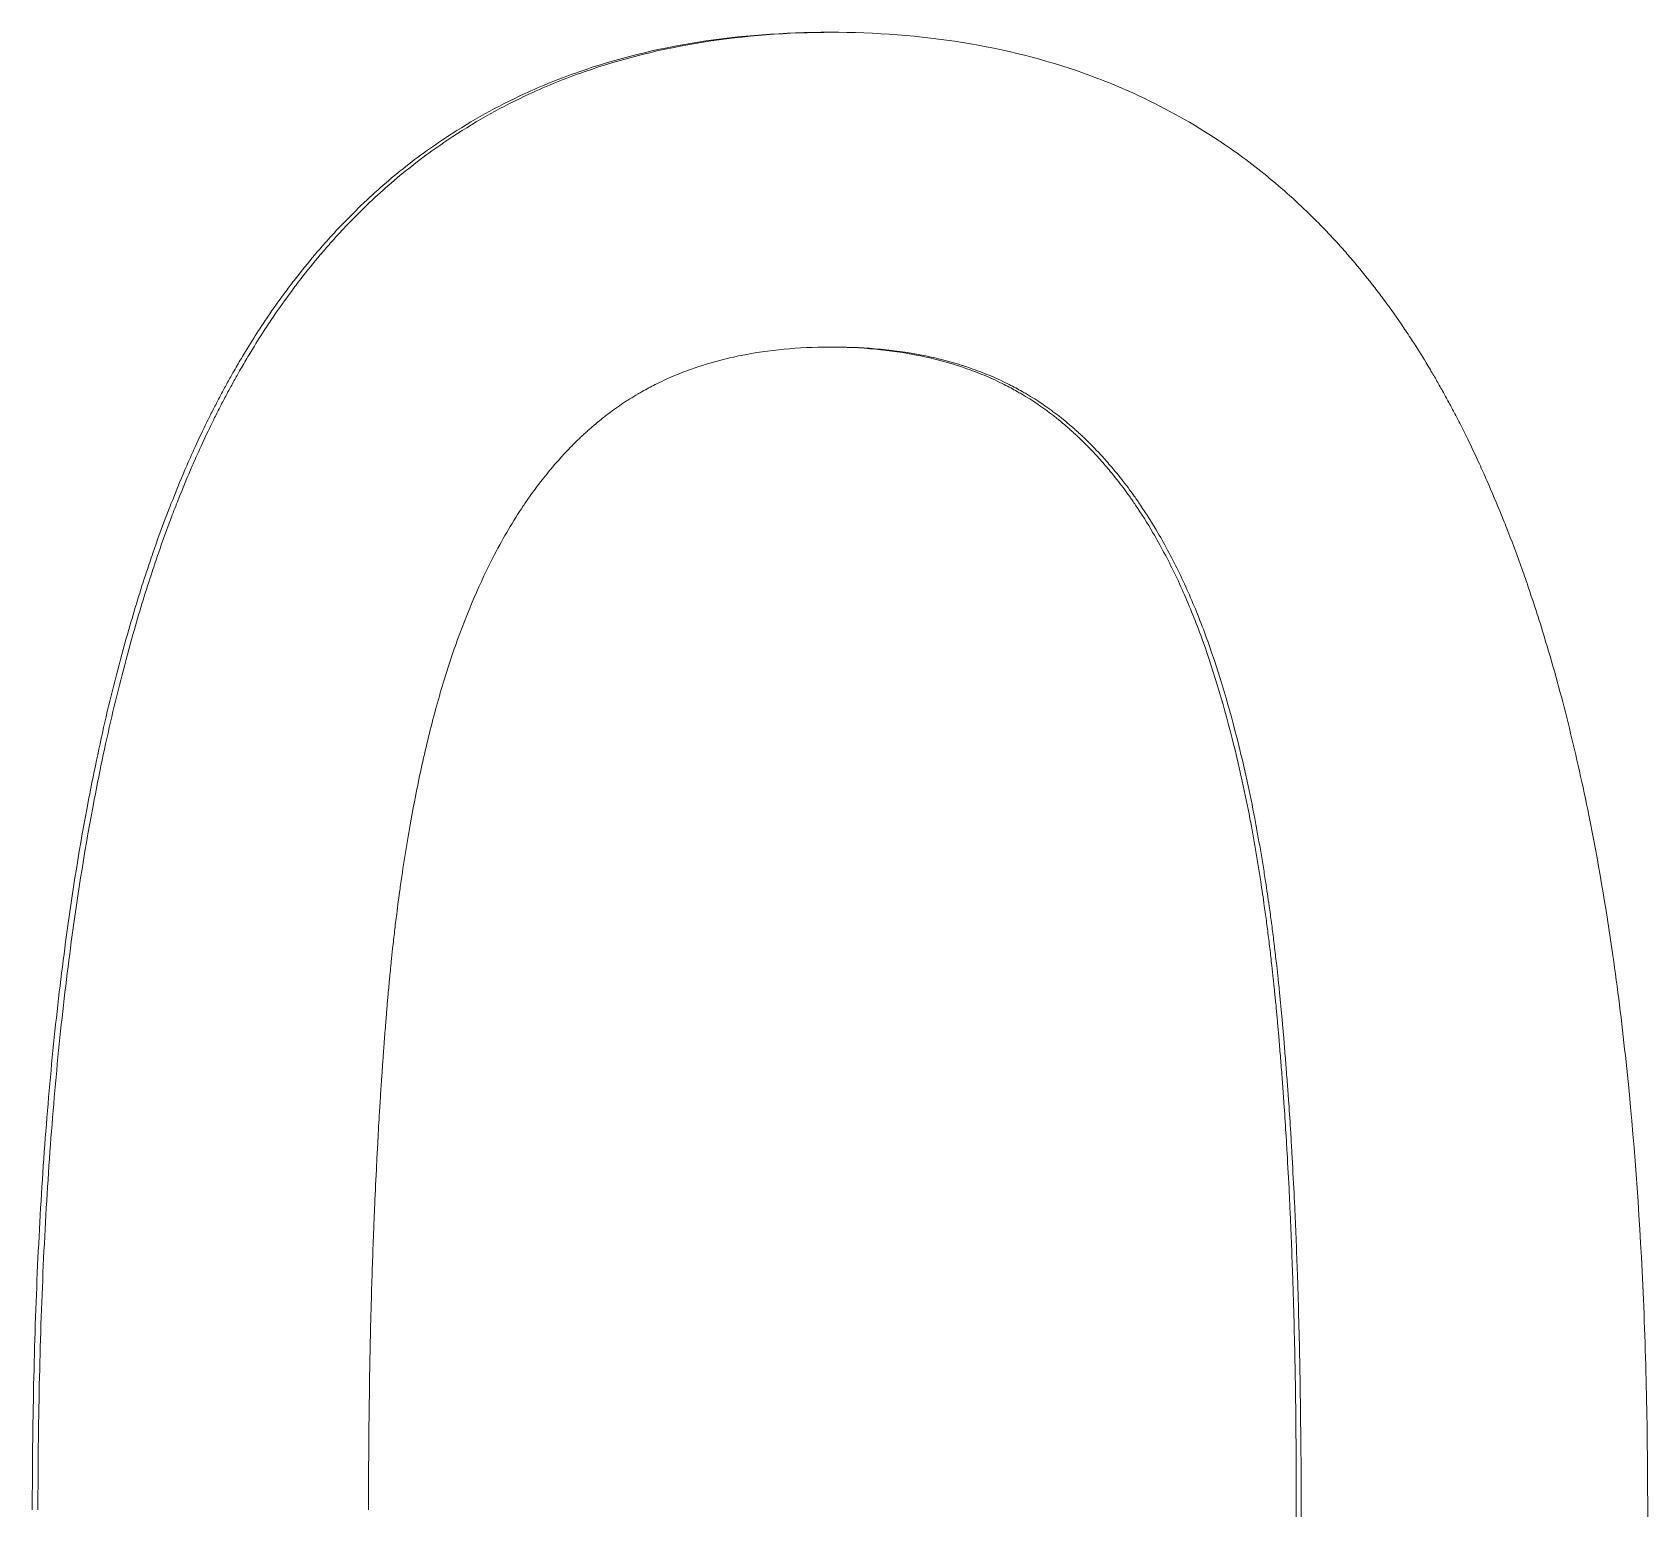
# Model space of a CAD drawing. Header units: millimetres. Extents: x 0 to 8410, y 0 to 5940.
# Drawn here: x 529.83 to 531.254, y 4860.449 to 4861.75 of the extents above; entities that cross this region are included whole.
import ezdxf

# ---------------------------------------------------------------- set-up
doc = ezdxf.new("R2010")
doc.units = ezdxf.units.MM
doc.header["$LTSCALE"] = 10
doc.layers.add('가시적인 것(ISO)', color=3, linetype='Continuous', lineweight=5, true_color=0x00ff00)

msp = doc.modelspace()

# ---------------------------------------------------------------- linework, layer by layer
at = {"layer": '가시적인 것(ISO)'}
msp.add_line((530.5375, 4861.4729), (530.533, 4861.4729), dxfattribs=at)
for points, knots in [([(529.8297, 4860.4478), (529.8297, 4860.523), (529.8313, 4860.5948), (529.8344, 4860.6633), (529.8375, 4860.7317), (529.8422, 4860.7968), (529.8485, 4860.8585), (529.8516, 4860.8894), (529.8552, 4860.9194), (529.8591, 4860.9486), (529.865, 4860.9923), (529.8717, 4861.0342), (529.8794, 4861.0742), (529.882, 4861.0875), (529.8846, 4861.1006), (529.8874, 4861.1135), (529.8928, 4861.1393), (529.8987, 4861.1643), (529.905, 4861.1884), (529.9082, 4861.2005), (529.9114, 4861.2123), (529.9148, 4861.2239), (529.9198, 4861.2414), (529.925, 4861.2584), (529.9305, 4861.2749), (529.9323, 4861.2804), (529.9341, 4861.2859), (529.936, 4861.2913), (529.9397, 4861.3021), (529.9436, 4861.3127), (529.9475, 4861.323), (529.9495, 4861.3282), (529.9515, 4861.3334), (529.9535, 4861.3384), (529.9575, 4861.3486), (529.9617, 4861.3586), (529.9659, 4861.3683), (529.968, 4861.3732), (529.9702, 4861.378), (529.9723, 4861.3828), (529.9756, 4861.3899), (529.9789, 4861.397), (529.9823, 4861.4039), (529.9834, 4861.4062), (529.9845, 4861.4085), (529.9856, 4861.4108), (529.9873, 4861.4142), (529.9891, 4861.4176), (529.9908, 4861.4209), (529.9925, 4861.4243), (529.9943, 4861.4276), (529.996, 4861.4309), (529.9978, 4861.4342), (529.9996, 4861.4375), (530.0013, 4861.4407), (530.0031, 4861.444), (530.0049, 4861.4472), (530.0067, 4861.4504), (530.0092, 4861.4546), (530.0116, 4861.4588), (530.0141, 4861.463), (530.0153, 4861.4651), (530.0166, 4861.4672), (530.0178, 4861.4692), (530.0216, 4861.4754), (530.0254, 4861.4815), (530.0293, 4861.4875), (530.0319, 4861.4914), (530.0345, 4861.4954), (530.0371, 4861.4993), (530.0424, 4861.5071), (530.0478, 4861.5147), (530.0533, 4861.5221), (530.0561, 4861.5258), (530.0588, 4861.5295), (530.0617, 4861.5331), (530.0673, 4861.5404), (530.073, 4861.5474), (530.0788, 4861.5543), (530.0817, 4861.5577), (530.0847, 4861.5611), (530.0877, 4861.5645), (530.0966, 4861.5745), (530.1058, 4861.5842), (530.1152, 4861.5934), (530.1214, 4861.5996), (530.1278, 4861.6056), (530.1343, 4861.6114), (530.1473, 4861.623), (530.1608, 4861.6338), (530.1747, 4861.644), (530.1816, 4861.649), (530.1887, 4861.6539), (530.1959, 4861.6586), (530.2174, 4861.6728), (530.2399, 4861.6853), (530.2634, 4861.6961), (530.2791, 4861.7034), (530.2953, 4861.7099), (530.3119, 4861.7157), (530.345, 4861.7273), (530.3801, 4861.736), (530.4169, 4861.7418), (530.4538, 4861.7476), (530.4924, 4861.7505), (530.533, 4861.7505)], [0, 0, 0, 0, 0.166667, 0.166667, 0.166667, 0.333333, 0.333333, 0.333333, 0.416667, 0.416667, 0.416667, 0.541667, 0.541667, 0.541667, 0.583333, 0.583333, 0.583333, 0.666667, 0.666667, 0.666667, 0.708333, 0.708333, 0.708333, 0.770833, 0.770833, 0.770833, 0.791667, 0.791667, 0.791667, 0.833333, 0.833333, 0.833333, 0.854167, 0.854167, 0.854167, 0.895833, 0.895833, 0.895833, 0.916667, 0.916667, 0.916667, 0.947917, 0.947917, 0.947917, 0.958333, 0.958333, 0.958333, 0.973958, 0.973958, 0.973958, 0.989583, 0.989583, 0.989583, 1.005208, 1.005208, 1.005208, 1.020833, 1.020833, 1.020833, 1.041667, 1.041667, 1.041667, 1.052083, 1.052083, 1.052083, 1.083333, 1.083333, 1.083333, 1.104167, 1.104167, 1.104167, 1.145833, 1.145833, 1.145833, 1.166667, 1.166667, 1.166667, 1.208333, 1.208333, 1.208333, 1.229167, 1.229167, 1.229167, 1.291667, 1.291667, 1.291667, 1.333333, 1.333333, 1.333333, 1.416667, 1.416667, 1.416667, 1.458333, 1.458333, 1.458333, 1.583333, 1.583333, 1.583333, 1.666667, 1.666667, 1.666667, 1.833333, 1.833333, 1.833333, 2, 2, 2, 2]), ([(529.8347, 4860.4478), (529.8347, 4860.523), (529.8363, 4860.5948), (529.8394, 4860.6633), (529.8425, 4860.7317), (529.8472, 4860.7968), (529.8535, 4860.8585), (529.8566, 4860.8894), (529.8602, 4860.9194), (529.8641, 4860.9486), (529.87, 4860.9923), (529.8767, 4861.0342), (529.8844, 4861.0742), (529.8869, 4861.0875), (529.8896, 4861.1006), (529.8923, 4861.1135), (529.8978, 4861.1393), (529.9037, 4861.1643), (529.91, 4861.1884), (529.9131, 4861.2005), (529.9164, 4861.2123), (529.9197, 4861.2239), (529.9247, 4861.2414), (529.93, 4861.2584), (529.9354, 4861.2749), (529.9372, 4861.2804), (529.9391, 4861.2859), (529.9409, 4861.2913), (529.9447, 4861.3021), (529.9485, 4861.3127), (529.9524, 4861.323), (529.9544, 4861.3282), (529.9564, 4861.3334), (529.9584, 4861.3384), (529.9625, 4861.3486), (529.9666, 4861.3586), (529.9708, 4861.3683), (529.9729, 4861.3732), (529.9751, 4861.378), (529.9773, 4861.3828), (529.9805, 4861.3899), (529.9838, 4861.397), (529.9872, 4861.4039), (529.9883, 4861.4062), (529.9894, 4861.4085), (529.9905, 4861.4108), (529.9922, 4861.4142), (529.994, 4861.4176), (529.9957, 4861.4209), (529.9974, 4861.4243), (529.9992, 4861.4276), (530.0009, 4861.4309), (530.0027, 4861.4342), (530.0044, 4861.4375), (530.0062, 4861.4407), (530.008, 4861.444), (530.0098, 4861.4472), (530.0116, 4861.4504), (530.0141, 4861.4546), (530.0165, 4861.4588), (530.019, 4861.463), (530.0202, 4861.4651), (530.0215, 4861.4672), (530.0227, 4861.4692), (530.0265, 4861.4754), (530.0303, 4861.4815), (530.0342, 4861.4875), (530.0367, 4861.4914), (530.0394, 4861.4954), (530.042, 4861.4993), (530.0473, 4861.5071), (530.0527, 4861.5147), (530.0582, 4861.5221), (530.0609, 4861.5258), (530.0637, 4861.5295), (530.0665, 4861.5331), (530.0721, 4861.5404), (530.0778, 4861.5474), (530.0837, 4861.5543), (530.0866, 4861.5577), (530.0895, 4861.5611), (530.0925, 4861.5645), (530.1014, 4861.5745), (530.1106, 4861.5842), (530.12, 4861.5934), (530.1263, 4861.5996), (530.1326, 4861.6056), (530.1391, 4861.6114), (530.1521, 4861.623), (530.1656, 4861.6338), (530.1794, 4861.644), (530.1864, 4861.649), (530.1934, 4861.6539), (530.2006, 4861.6586), (530.2221, 4861.6728), (530.2446, 4861.6853), (530.2681, 4861.6961), (530.2838, 4861.7034), (530.2999, 4861.7099), (530.3165, 4861.7157), (530.3497, 4861.7273), (530.3847, 4861.736), (530.4215, 4861.7418), (530.4576, 4861.7475), (530.4955, 4861.7504), (530.5352, 4861.7505)], [0, 0, 0, 0, 0.166667, 0.166667, 0.166667, 0.333333, 0.333333, 0.333333, 0.416667, 0.416667, 0.416667, 0.541667, 0.541667, 0.541667, 0.583333, 0.583333, 0.583333, 0.666667, 0.666667, 0.666667, 0.708333, 0.708333, 0.708333, 0.770833, 0.770833, 0.770833, 0.791667, 0.791667, 0.791667, 0.833333, 0.833333, 0.833333, 0.854167, 0.854167, 0.854167, 0.895833, 0.895833, 0.895833, 0.916667, 0.916667, 0.916667, 0.947917, 0.947917, 0.947917, 0.958333, 0.958333, 0.958333, 0.973958, 0.973958, 0.973958, 0.989583, 0.989583, 0.989583, 1.005208, 1.005208, 1.005208, 1.020833, 1.020833, 1.020833, 1.041667, 1.041667, 1.041667, 1.052083, 1.052083, 1.052083, 1.083333, 1.083333, 1.083333, 1.104167, 1.104167, 1.104167, 1.145833, 1.145833, 1.145833, 1.166667, 1.166667, 1.166667, 1.208333, 1.208333, 1.208333, 1.229167, 1.229167, 1.229167, 1.291667, 1.291667, 1.291667, 1.333333, 1.333333, 1.333333, 1.416667, 1.416667, 1.416667, 1.458333, 1.458333, 1.458333, 1.583333, 1.583333, 1.583333, 1.666667, 1.666667, 1.666667, 1.833333, 1.833333, 1.833333, 1.996878, 1.996878, 1.996878, 1.996878]), ([(530.533, 4861.7505), (530.5737, 4861.7505), (530.6128, 4861.7475), (530.6501, 4861.7415), (530.6874, 4861.7355), (530.723, 4861.7265), (530.7569, 4861.7145), (530.7738, 4861.7085), (530.7903, 4861.7017), (530.8063, 4861.6942), (530.8304, 4861.6829), (530.8535, 4861.67), (530.8756, 4861.6554), (530.8829, 4861.6505), (530.8902, 4861.6454), (530.8973, 4861.6402), (530.9116, 4861.6297), (530.9254, 4861.6184), (530.9388, 4861.6064), (530.9455, 4861.6004), (530.9521, 4861.5942), (530.9585, 4861.5878), (530.9682, 4861.5783), (530.9777, 4861.5683), (530.9869, 4861.5579), (530.99, 4861.5544), (530.993, 4861.5509), (530.996, 4861.5473), (531.002, 4861.5402), (531.0079, 4861.5329), (531.0137, 4861.5254), (531.0166, 4861.5216), (531.0195, 4861.5178), (531.0223, 4861.514), (531.028, 4861.5063), (531.0336, 4861.4984), (531.039, 4861.4903), (531.0418, 4861.4863), (531.0445, 4861.4822), (531.0471, 4861.4781), (531.0512, 4861.4719), (531.0551, 4861.4656), (531.059, 4861.4592), (531.0603, 4861.4571), (531.0616, 4861.4549), (531.0628, 4861.4528), (531.0648, 4861.4495), (531.0667, 4861.4463), (531.0685, 4861.443), (531.0704, 4861.4397), (531.0723, 4861.4364), (531.0742, 4861.433), (531.076, 4861.4297), (531.0778, 4861.4263), (531.0797, 4861.4229), (531.0815, 4861.4195), (531.0833, 4861.4161), (531.0851, 4861.4127), (531.0875, 4861.4081), (531.0899, 4861.4034), (531.0922, 4861.3987), (531.0934, 4861.3964), (531.0946, 4861.394), (531.0957, 4861.3917), (531.0992, 4861.3846), (531.1026, 4861.3773), (531.106, 4861.37), (531.1082, 4861.3651), (531.1104, 4861.3602), (531.1126, 4861.3552), (531.117, 4861.3453), (531.1213, 4861.3351), (531.1255, 4861.3248), (531.1276, 4861.3196), (531.1296, 4861.3144), (531.1317, 4861.3092), (531.1358, 4861.2986), (531.1397, 4861.2879), (531.1436, 4861.277), (531.1456, 4861.2716), (531.1475, 4861.2661), (531.1494, 4861.2605), (531.155, 4861.2439), (531.1605, 4861.2268), (531.1657, 4861.2093), (531.1692, 4861.1977), (531.1725, 4861.1858), (531.1758, 4861.1738), (531.1824, 4861.1497), (531.1885, 4861.1248), (531.1942, 4861.0992), (531.1971, 4861.0864), (531.1998, 4861.0734), (531.2025, 4861.0602), (531.2105, 4861.0207), (531.2175, 4860.9794), (531.2237, 4860.9365), (531.2278, 4860.9078), (531.2315, 4860.8784), (531.2347, 4860.8483), (531.2413, 4860.7879), (531.2462, 4860.7246), (531.2495, 4860.6582), (531.2528, 4860.5918), (531.2544, 4860.5223), (531.2544, 4860.4498)], [0, 0, 0, 0, 0.166667, 0.166667, 0.166667, 0.333333, 0.333333, 0.333333, 0.416667, 0.416667, 0.416667, 0.541667, 0.541667, 0.541667, 0.583333, 0.583333, 0.583333, 0.666667, 0.666667, 0.666667, 0.708333, 0.708333, 0.708333, 0.770833, 0.770833, 0.770833, 0.791667, 0.791667, 0.791667, 0.833333, 0.833333, 0.833333, 0.854167, 0.854167, 0.854167, 0.895833, 0.895833, 0.895833, 0.916667, 0.916667, 0.916667, 0.947917, 0.947917, 0.947917, 0.958333, 0.958333, 0.958333, 0.973958, 0.973958, 0.973958, 0.989583, 0.989583, 0.989583, 1.005208, 1.005208, 1.005208, 1.020833, 1.020833, 1.020833, 1.041667, 1.041667, 1.041667, 1.052083, 1.052083, 1.052083, 1.083333, 1.083333, 1.083333, 1.104167, 1.104167, 1.104167, 1.145833, 1.145833, 1.145833, 1.166667, 1.166667, 1.166667, 1.208333, 1.208333, 1.208333, 1.229167, 1.229167, 1.229167, 1.291667, 1.291667, 1.291667, 1.333333, 1.333333, 1.333333, 1.416667, 1.416667, 1.416667, 1.458333, 1.458333, 1.458333, 1.583333, 1.583333, 1.583333, 1.666667, 1.666667, 1.666667, 1.833333, 1.833333, 1.833333, 2, 2, 2, 2]), ([(530.533, 4861.4729), (530.5191, 4861.4729), (530.5057, 4861.4723), (530.4927, 4861.4711), (530.4797, 4861.4699), (530.4671, 4861.468), (530.4549, 4861.4656), (530.4488, 4861.4644), (530.4429, 4861.463), (530.437, 4861.4615), (530.4282, 4861.4592), (530.4196, 4861.4566), (530.4112, 4861.4536), (530.4084, 4861.4526), (530.4057, 4861.4516), (530.403, 4861.4505), (530.3975, 4861.4484), (530.3921, 4861.4461), (530.3869, 4861.4437), (530.3842, 4861.4424), (530.3816, 4861.4412), (530.3791, 4861.4399), (530.3752, 4861.4379), (530.3714, 4861.4359), (530.3677, 4861.4338), (530.3664, 4861.4331), (530.3652, 4861.4324), (530.3639, 4861.4317), (530.3615, 4861.4302), (530.359, 4861.4287), (530.3566, 4861.4272), (530.3554, 4861.4264), (530.3542, 4861.4257), (530.353, 4861.4249), (530.3506, 4861.4233), (530.3482, 4861.4217), (530.3459, 4861.4201), (530.3447, 4861.4193), (530.3435, 4861.4184), (530.3424, 4861.4176), (530.3406, 4861.4163), (530.3389, 4861.4151), (530.3372, 4861.4138), (530.3366, 4861.4133), (530.3361, 4861.4129), (530.3355, 4861.4125), (530.3346, 4861.4118), (530.3338, 4861.4111), (530.333, 4861.4105), (530.3321, 4861.4098), (530.3313, 4861.4091), (530.3304, 4861.4084), (530.3296, 4861.4078), (530.3288, 4861.4071), (530.3279, 4861.4064), (530.3271, 4861.4057), (530.3263, 4861.405), (530.3255, 4861.4043), (530.3244, 4861.4034), (530.3233, 4861.4024), (530.3222, 4861.4015), (530.3216, 4861.401), (530.3211, 4861.4005), (530.3206, 4861.4), (530.3195, 4861.3991), (530.3184, 4861.3981), (530.3173, 4861.3971), (530.3168, 4861.3966), (530.3162, 4861.3961), (530.3157, 4861.3956), (530.3146, 4861.3947), (530.3136, 4861.3937), (530.3125, 4861.3926), (530.312, 4861.3921), (530.3115, 4861.3916), (530.3109, 4861.3911), (530.3094, 4861.3896), (530.3078, 4861.388), (530.3062, 4861.3865), (530.3052, 4861.3854), (530.3042, 4861.3844), (530.3031, 4861.3833), (530.3011, 4861.3812), (530.299, 4861.379), (530.297, 4861.3768), (530.296, 4861.3757), (530.295, 4861.3746), (530.294, 4861.3734), (530.291, 4861.3701), (530.288, 4861.3666), (530.2851, 4861.3631), (530.2832, 4861.3607), (530.2812, 4861.3583), (530.2793, 4861.3559), (530.2755, 4861.351), (530.2718, 4861.346), (530.2681, 4861.3408), (530.2663, 4861.3382), (530.2645, 4861.3356), (530.2627, 4861.3329), (530.2538, 4861.3196), (530.2453, 4861.3053), (530.2374, 4861.29), (530.2246, 4861.2656), (530.2131, 4861.2388), (530.2028, 4861.2096)], [0, 0, 0, 0, 0.166667, 0.166667, 0.166667, 0.333333, 0.333333, 0.333333, 0.416667, 0.416667, 0.416667, 0.541667, 0.541667, 0.541667, 0.583333, 0.583333, 0.583333, 0.666667, 0.666667, 0.666667, 0.708333, 0.708333, 0.708333, 0.770833, 0.770833, 0.770833, 0.791667, 0.791667, 0.791667, 0.833333, 0.833333, 0.833333, 0.854167, 0.854167, 0.854167, 0.895833, 0.895833, 0.895833, 0.916667, 0.916667, 0.916667, 0.947917, 0.947917, 0.947917, 0.958333, 0.958333, 0.958333, 0.973958, 0.973958, 0.973958, 0.989583, 0.989583, 0.989583, 1.005208, 1.005208, 1.005208, 1.020833, 1.020833, 1.020833, 1.041667, 1.041667, 1.041667, 1.052083, 1.052083, 1.052083, 1.072917, 1.072917, 1.072917, 1.083333, 1.083333, 1.083333, 1.104167, 1.104167, 1.104167, 1.114583, 1.114583, 1.114583, 1.145833, 1.145833, 1.145833, 1.166667, 1.166667, 1.166667, 1.208333, 1.208333, 1.208333, 1.229167, 1.229167, 1.229167, 1.291667, 1.291667, 1.291667, 1.333333, 1.333333, 1.333333, 1.416667, 1.416667, 1.416667, 1.458333, 1.458333, 1.458333, 1.666667, 1.666667, 1.666667, 2, 2, 2, 2]), ([(530.8621, 4861.2136), (530.857, 4861.2278), (530.8516, 4861.2414), (530.8459, 4861.2544), (530.8402, 4861.2675), (530.8342, 4861.2799), (530.8278, 4861.2918), (530.8247, 4861.2978), (530.8214, 4861.3036), (530.8181, 4861.3092), (530.8131, 4861.3177), (530.808, 4861.3259), (530.8027, 4861.3337), (530.8009, 4861.3364), (530.7991, 4861.3389), (530.7973, 4861.3415), (530.7936, 4861.3466), (530.7899, 4861.3515), (530.7862, 4861.3563), (530.7843, 4861.3587), (530.7824, 4861.3611), (530.7804, 4861.3634), (530.7775, 4861.3669), (530.7746, 4861.3703), (530.7716, 4861.3737), (530.7706, 4861.3748), (530.7696, 4861.3759), (530.7686, 4861.377), (530.7666, 4861.3792), (530.7646, 4861.3813), (530.7625, 4861.3834), (530.7615, 4861.3845), (530.7605, 4861.3855), (530.7594, 4861.3866), (530.7579, 4861.3881), (530.7563, 4861.3897), (530.7548, 4861.3912), (530.7542, 4861.3917), (530.7537, 4861.3922), (530.7532, 4861.3927), (530.7521, 4861.3937), (530.7511, 4861.3947), (530.75, 4861.3957), (530.7495, 4861.3962), (530.749, 4861.3967), (530.7484, 4861.3972), (530.7474, 4861.3981), (530.7463, 4861.3991), (530.7452, 4861.4001), (530.7447, 4861.4005), (530.7441, 4861.401), (530.7436, 4861.4015), (530.7428, 4861.4022), (530.742, 4861.4029), (530.7412, 4861.4036), (530.7403, 4861.4043), (530.7395, 4861.405), (530.7387, 4861.4057), (530.7379, 4861.4064), (530.7371, 4861.4071), (530.7362, 4861.4078), (530.7354, 4861.4084), (530.7346, 4861.4091), (530.7337, 4861.4098), (530.7326, 4861.4107), (530.7315, 4861.4116), (530.7304, 4861.4125), (530.7298, 4861.4129), (530.7292, 4861.4133), (530.7287, 4861.4138), (530.7275, 4861.4146), (530.7264, 4861.4155), (530.7253, 4861.4163), (530.7247, 4861.4168), (530.7241, 4861.4172), (530.7235, 4861.4176), (530.7224, 4861.4184), (530.7212, 4861.4193), (530.7201, 4861.4201), (530.7195, 4861.4205), (530.7189, 4861.4209), (530.7183, 4861.4213), (530.7165, 4861.4225), (530.7148, 4861.4237), (530.713, 4861.4249), (530.7118, 4861.4257), (530.7106, 4861.4264), (530.7094, 4861.4272), (530.707, 4861.4287), (530.7045, 4861.4302), (530.7021, 4861.4317), (530.7008, 4861.4324), (530.6996, 4861.4331), (530.6983, 4861.4338), (530.6946, 4861.4359), (530.6908, 4861.4379), (530.6869, 4861.4399), (530.6844, 4861.4412), (530.6818, 4861.4424), (530.6792, 4861.4437), (530.6739, 4861.4461), (530.6685, 4861.4484), (530.6631, 4861.4505), (530.6604, 4861.4516), (530.6576, 4861.4526), (530.6548, 4861.4536), (530.6465, 4861.4566), (530.6379, 4861.4592), (530.6291, 4861.4615), (530.6232, 4861.463), (530.6172, 4861.4644), (530.6111, 4861.4656), (530.5989, 4861.468), (530.5863, 4861.4699), (530.5733, 4861.4711), (530.5603, 4861.4723), (530.5468, 4861.4729), (530.533, 4861.4729)], [0, 0, 0, 0, 0.166667, 0.166667, 0.166667, 0.333333, 0.333333, 0.333333, 0.416667, 0.416667, 0.416667, 0.541667, 0.541667, 0.541667, 0.583333, 0.583333, 0.583333, 0.666667, 0.666667, 0.666667, 0.708333, 0.708333, 0.708333, 0.770833, 0.770833, 0.770833, 0.791667, 0.791667, 0.791667, 0.833333, 0.833333, 0.833333, 0.854167, 0.854167, 0.854167, 0.885417, 0.885417, 0.885417, 0.895833, 0.895833, 0.895833, 0.916667, 0.916667, 0.916667, 0.927083, 0.927083, 0.927083, 0.947917, 0.947917, 0.947917, 0.958333, 0.958333, 0.958333, 0.973958, 0.973958, 0.973958, 0.989583, 0.989583, 0.989583, 1.005208, 1.005208, 1.005208, 1.020833, 1.020833, 1.020833, 1.041667, 1.041667, 1.041667, 1.052083, 1.052083, 1.052083, 1.072917, 1.072917, 1.072917, 1.083333, 1.083333, 1.083333, 1.104167, 1.104167, 1.104167, 1.114583, 1.114583, 1.114583, 1.145833, 1.145833, 1.145833, 1.166667, 1.166667, 1.166667, 1.208333, 1.208333, 1.208333, 1.229167, 1.229167, 1.229167, 1.291667, 1.291667, 1.291667, 1.333333, 1.333333, 1.333333, 1.416667, 1.416667, 1.416667, 1.458333, 1.458333, 1.458333, 1.583333, 1.583333, 1.583333, 1.666667, 1.666667, 1.666667, 1.833333, 1.833333, 1.833333, 2, 2, 2, 2]), ([(530.8664, 4861.2136), (530.8613, 4861.2278), (530.8559, 4861.2414), (530.8502, 4861.2544), (530.8445, 4861.2675), (530.8385, 4861.2799), (530.8322, 4861.2918), (530.829, 4861.2978), (530.8258, 4861.3036), (530.8224, 4861.3092), (530.8175, 4861.3177), (530.8123, 4861.3259), (530.807, 4861.3337), (530.8052, 4861.3364), (530.8034, 4861.3389), (530.8016, 4861.3415), (530.798, 4861.3466), (530.7943, 4861.3515), (530.7905, 4861.3563), (530.7886, 4861.3587), (530.7867, 4861.3611), (530.7848, 4861.3634), (530.7819, 4861.3669), (530.7789, 4861.3703), (530.776, 4861.3737), (530.775, 4861.3748), (530.774, 4861.3759), (530.773, 4861.377), (530.771, 4861.3792), (530.7689, 4861.3813), (530.7669, 4861.3834), (530.7659, 4861.3845), (530.7648, 4861.3855), (530.7638, 4861.3866), (530.7623, 4861.3881), (530.7607, 4861.3897), (530.7591, 4861.3912), (530.7586, 4861.3917), (530.7581, 4861.3922), (530.7576, 4861.3927), (530.7565, 4861.3937), (530.7555, 4861.3947), (530.7544, 4861.3957), (530.7539, 4861.3962), (530.7533, 4861.3967), (530.7528, 4861.3972), (530.7517, 4861.3981), (530.7507, 4861.3991), (530.7496, 4861.4001), (530.7491, 4861.4005), (530.7485, 4861.401), (530.748, 4861.4015), (530.7472, 4861.4022), (530.7464, 4861.4029), (530.7455, 4861.4036), (530.7447, 4861.4043), (530.7439, 4861.405), (530.7431, 4861.4057), (530.7423, 4861.4064), (530.7414, 4861.4071), (530.7406, 4861.4078), (530.7398, 4861.4084), (530.739, 4861.4091), (530.7381, 4861.4098), (530.737, 4861.4107), (530.7359, 4861.4116), (530.7348, 4861.4125), (530.7342, 4861.4129), (530.7336, 4861.4133), (530.7331, 4861.4138), (530.7319, 4861.4146), (530.7308, 4861.4155), (530.7296, 4861.4163), (530.7291, 4861.4168), (530.7285, 4861.4172), (530.7279, 4861.4176), (530.7268, 4861.4184), (530.7256, 4861.4193), (530.7244, 4861.4201), (530.7239, 4861.4205), (530.7233, 4861.4209), (530.7227, 4861.4213), (530.7209, 4861.4225), (530.7192, 4861.4237), (530.7174, 4861.4249), (530.7162, 4861.4257), (530.715, 4861.4264), (530.7138, 4861.4272), (530.7114, 4861.4287), (530.7089, 4861.4302), (530.7065, 4861.4317), (530.7052, 4861.4324), (530.704, 4861.4331), (530.7027, 4861.4338), (530.699, 4861.4359), (530.6952, 4861.4379), (530.6914, 4861.4399), (530.6888, 4861.4412), (530.6862, 4861.4424), (530.6836, 4861.4437), (530.6783, 4861.4461), (530.673, 4861.4484), (530.6675, 4861.4505), (530.6648, 4861.4516), (530.662, 4861.4526), (530.6593, 4861.4536), (530.6509, 4861.4566), (530.6423, 4861.4592), (530.6335, 4861.4615), (530.6276, 4861.463), (530.6217, 4861.4644), (530.6156, 4861.4656), (530.6034, 4861.468), (530.5908, 4861.4699), (530.5778, 4861.4711), (530.5648, 4861.4723), (530.5514, 4861.4729), (530.5375, 4861.4729)], [0, 0, 0, 0, 0.166667, 0.166667, 0.166667, 0.333333, 0.333333, 0.333333, 0.416667, 0.416667, 0.416667, 0.541667, 0.541667, 0.541667, 0.583333, 0.583333, 0.583333, 0.666667, 0.666667, 0.666667, 0.708333, 0.708333, 0.708333, 0.770833, 0.770833, 0.770833, 0.791667, 0.791667, 0.791667, 0.833333, 0.833333, 0.833333, 0.854167, 0.854167, 0.854167, 0.885417, 0.885417, 0.885417, 0.895833, 0.895833, 0.895833, 0.916667, 0.916667, 0.916667, 0.927083, 0.927083, 0.927083, 0.947917, 0.947917, 0.947917, 0.958333, 0.958333, 0.958333, 0.973958, 0.973958, 0.973958, 0.989583, 0.989583, 0.989583, 1.005208, 1.005208, 1.005208, 1.020833, 1.020833, 1.020833, 1.041667, 1.041667, 1.041667, 1.052083, 1.052083, 1.052083, 1.072917, 1.072917, 1.072917, 1.083333, 1.083333, 1.083333, 1.104167, 1.104167, 1.104167, 1.114583, 1.114583, 1.114583, 1.145833, 1.145833, 1.145833, 1.166667, 1.166667, 1.166667, 1.208333, 1.208333, 1.208333, 1.229167, 1.229167, 1.229167, 1.291667, 1.291667, 1.291667, 1.333333, 1.333333, 1.333333, 1.416667, 1.416667, 1.416667, 1.458333, 1.458333, 1.458333, 1.583333, 1.583333, 1.583333, 1.666667, 1.666667, 1.666667, 1.833333, 1.833333, 1.833333, 2, 2, 2, 2]), ([(530.2028, 4861.2096), (530.1978, 4861.1954), (530.1931, 4861.1806), (530.1887, 4861.1652), (530.1843, 4861.1497), (530.1801, 4861.1337), (530.1762, 4861.117), (530.1743, 4861.1087), (530.1724, 4861.1002), (530.1706, 4861.0916), (530.1679, 4861.0786), (530.1653, 4861.0653), (530.1629, 4861.0517), (530.1621, 4861.0471), (530.1613, 4861.0425), (530.1605, 4861.0379), (530.159, 4861.0286), (530.1575, 4861.0192), (530.1561, 4861.0097), (530.1554, 4861.0049), (530.1547, 4861.0001), (530.154, 4860.9952), (530.153, 4860.9879), (530.152, 4860.9805), (530.1511, 4860.9731), (530.1508, 4860.9706), (530.1504, 4860.9681), (530.1501, 4860.9656), (530.1495, 4860.9605), (530.1489, 4860.9555), (530.1484, 4860.9504), (530.1481, 4860.9479), (530.1478, 4860.9453), (530.1475, 4860.9427), (530.1471, 4860.9389), (530.1467, 4860.935), (530.1463, 4860.9311), (530.1461, 4860.9298), (530.146, 4860.9285), (530.1459, 4860.9272), (530.1456, 4860.9246), (530.1454, 4860.922), (530.1451, 4860.9194), (530.145, 4860.9181), (530.1448, 4860.9168), (530.1447, 4860.9154), (530.1445, 4860.9128), (530.1442, 4860.9102), (530.144, 4860.9075), (530.1439, 4860.9062), (530.1437, 4860.9049), (530.1436, 4860.9035), (530.1434, 4860.9015), (530.1433, 4860.8995), (530.1431, 4860.8975), (530.1429, 4860.8955), (530.1427, 4860.8935), (530.1426, 4860.8915), (530.1424, 4860.8895), (530.1422, 4860.8874), (530.1421, 4860.8854), (530.1419, 4860.8834), (530.1417, 4860.8813), (530.1416, 4860.8793), (530.1414, 4860.8766), (530.1411, 4860.8739), (530.1409, 4860.8711), (530.1408, 4860.8698), (530.1407, 4860.8684), (530.1406, 4860.867), (530.1404, 4860.8643), (530.1402, 4860.8615), (530.14, 4860.8588), (530.1399, 4860.8574), (530.1398, 4860.856), (530.1397, 4860.8547), (530.1395, 4860.8519), (530.1393, 4860.8491), (530.1391, 4860.8464), (530.139, 4860.845), (530.1389, 4860.8436), (530.1388, 4860.8422), (530.1385, 4860.838), (530.1382, 4860.8338), (530.1379, 4860.8296), (530.1377, 4860.8268), (530.1375, 4860.824), (530.1373, 4860.8212), (530.137, 4860.8156), (530.1366, 4860.8099), (530.1363, 4860.8042), (530.1361, 4860.8013), (530.1359, 4860.7985), (530.1357, 4860.7956), (530.1352, 4860.787), (530.1347, 4860.7784), (530.1343, 4860.7697), (530.134, 4860.7639), (530.1336, 4860.758), (530.1334, 4860.7521), (530.1328, 4860.7404), (530.1322, 4860.7285), (530.1317, 4860.7166), (530.1314, 4860.7106), (530.1312, 4860.7046), (530.1309, 4860.6985), (530.1302, 4860.6804), (530.1296, 4860.662), (530.129, 4860.6433), (530.1286, 4860.6308), (530.1283, 4860.6183), (530.128, 4860.6056), (530.1274, 4860.5802), (530.127, 4860.5544), (530.1267, 4860.5281), (530.1264, 4860.5018), (530.1262, 4860.475), (530.1262, 4860.4478)], [0, 0, 0, 0, 0.166667, 0.166667, 0.166667, 0.333333, 0.333333, 0.333333, 0.416667, 0.416667, 0.416667, 0.541667, 0.541667, 0.541667, 0.583333, 0.583333, 0.583333, 0.666667, 0.666667, 0.666667, 0.708333, 0.708333, 0.708333, 0.770833, 0.770833, 0.770833, 0.791667, 0.791667, 0.791667, 0.833333, 0.833333, 0.833333, 0.854167, 0.854167, 0.854167, 0.885417, 0.885417, 0.885417, 0.895833, 0.895833, 0.895833, 0.916667, 0.916667, 0.916667, 0.927083, 0.927083, 0.927083, 0.947917, 0.947917, 0.947917, 0.958333, 0.958333, 0.958333, 0.973958, 0.973958, 0.973958, 0.989583, 0.989583, 0.989583, 1.005208, 1.005208, 1.005208, 1.020833, 1.020833, 1.020833, 1.041667, 1.041667, 1.041667, 1.052083, 1.052083, 1.052083, 1.072917, 1.072917, 1.072917, 1.083333, 1.083333, 1.083333, 1.104167, 1.104167, 1.104167, 1.114583, 1.114583, 1.114583, 1.145833, 1.145833, 1.145833, 1.166667, 1.166667, 1.166667, 1.208333, 1.208333, 1.208333, 1.229167, 1.229167, 1.229167, 1.291667, 1.291667, 1.291667, 1.333333, 1.333333, 1.333333, 1.416667, 1.416667, 1.416667, 1.458333, 1.458333, 1.458333, 1.583333, 1.583333, 1.583333, 1.666667, 1.666667, 1.666667, 1.833333, 1.833333, 1.833333, 2, 2, 2, 2]), ([(530.9445, 4860.4498), (530.9445, 4860.4784), (530.9443, 4860.5064), (530.944, 4860.5337), (530.9437, 4860.561), (530.9432, 4860.5877), (530.9425, 4860.6138), (530.9421, 4860.6269), (530.9418, 4860.6397), (530.9413, 4860.6525), (530.9407, 4860.6715), (530.94, 4860.6903), (530.9391, 4860.7086), (530.9389, 4860.7148), (530.9386, 4860.7209), (530.9383, 4860.7269), (530.9377, 4860.739), (530.937, 4860.7509), (530.9364, 4860.7627), (530.936, 4860.7686), (530.9357, 4860.7745), (530.9353, 4860.7803), (530.9348, 4860.789), (530.9342, 4860.7976), (530.9336, 4860.8062), (530.9334, 4860.809), (530.9332, 4860.8118), (530.933, 4860.8147), (530.9326, 4860.8203), (530.9322, 4860.8259), (530.9318, 4860.8315), (530.9316, 4860.8343), (530.9313, 4860.8371), (530.9311, 4860.8399), (530.9307, 4860.8454), (530.9302, 4860.8509), (530.9298, 4860.8563), (530.9296, 4860.8591), (530.9293, 4860.8618), (530.9291, 4860.8645), (530.9288, 4860.8686), (530.9284, 4860.8726), (530.928, 4860.8766), (530.9279, 4860.878), (530.9278, 4860.8793), (530.9277, 4860.8806), (530.9275, 4860.8826), (530.9273, 4860.8846), (530.9271, 4860.8866), (530.9269, 4860.8886), (530.9267, 4860.8906), (530.9266, 4860.8926), (530.9264, 4860.8946), (530.9262, 4860.8965), (530.926, 4860.8985), (530.9258, 4860.9005), (530.9256, 4860.9025), (530.9254, 4860.9044), (530.9251, 4860.907), (530.9249, 4860.9096), (530.9246, 4860.9122), (530.9245, 4860.9135), (530.9243, 4860.9148), (530.9242, 4860.9161), (530.9238, 4860.92), (530.9234, 4860.9238), (530.9229, 4860.9277), (530.9226, 4860.9302), (530.9223, 4860.9328), (530.9221, 4860.9353), (530.9215, 4860.9404), (530.9209, 4860.9455), (530.9202, 4860.9505), (530.9199, 4860.953), (530.9196, 4860.9555), (530.9193, 4860.958), (530.9187, 4860.9629), (530.918, 4860.9679), (530.9173, 4860.9728), (530.917, 4860.9752), (530.9167, 4860.9777), (530.9163, 4860.9801), (530.9153, 4860.9874), (530.9142, 4860.9946), (530.9131, 4861.0018), (530.9124, 4861.0065), (530.9117, 4861.0113), (530.9109, 4861.016), (530.9094, 4861.0253), (530.9078, 4861.0346), (530.9061, 4861.0437), (530.9053, 4861.0482), (530.9045, 4861.0527), (530.9036, 4861.0572), (530.8993, 4861.0796), (530.8946, 4861.1011), (530.8895, 4861.1216), (530.8814, 4861.1546), (530.8722, 4861.1852), (530.8621, 4861.2136)], [0, 0, 0, 0, 0.166667, 0.166667, 0.166667, 0.333333, 0.333333, 0.333333, 0.416667, 0.416667, 0.416667, 0.541667, 0.541667, 0.541667, 0.583333, 0.583333, 0.583333, 0.666667, 0.666667, 0.666667, 0.708333, 0.708333, 0.708333, 0.770833, 0.770833, 0.770833, 0.791667, 0.791667, 0.791667, 0.833333, 0.833333, 0.833333, 0.854167, 0.854167, 0.854167, 0.895833, 0.895833, 0.895833, 0.916667, 0.916667, 0.916667, 0.947917, 0.947917, 0.947917, 0.958333, 0.958333, 0.958333, 0.973958, 0.973958, 0.973958, 0.989583, 0.989583, 0.989583, 1.005208, 1.005208, 1.005208, 1.020833, 1.020833, 1.020833, 1.041667, 1.041667, 1.041667, 1.052083, 1.052083, 1.052083, 1.083333, 1.083333, 1.083333, 1.104167, 1.104167, 1.104167, 1.145833, 1.145833, 1.145833, 1.166667, 1.166667, 1.166667, 1.208333, 1.208333, 1.208333, 1.229167, 1.229167, 1.229167, 1.291667, 1.291667, 1.291667, 1.333333, 1.333333, 1.333333, 1.416667, 1.416667, 1.416667, 1.458333, 1.458333, 1.458333, 1.666667, 1.666667, 1.666667, 2, 2, 2, 2]), ([(530.9488, 4860.4498), (530.9488, 4860.4784), (530.9486, 4860.5064), (530.9482, 4860.5337), (530.9479, 4860.561), (530.9474, 4860.5877), (530.9467, 4860.6138), (530.9464, 4860.6269), (530.946, 4860.6397), (530.9456, 4860.6525), (530.9449, 4860.6715), (530.9442, 4860.6903), (530.9434, 4860.7086), (530.9431, 4860.7148), (530.9428, 4860.7209), (530.9425, 4860.7269), (530.9419, 4860.739), (530.9413, 4860.7509), (530.9406, 4860.7627), (530.9403, 4860.7686), (530.9399, 4860.7745), (530.9396, 4860.7803), (530.939, 4860.789), (530.9385, 4860.7976), (530.9379, 4860.8062), (530.9377, 4860.809), (530.9375, 4860.8118), (530.9373, 4860.8147), (530.9369, 4860.8203), (530.9364, 4860.8259), (530.936, 4860.8315), (530.9358, 4860.8343), (530.9356, 4860.8371), (530.9354, 4860.8399), (530.9349, 4860.8454), (530.9345, 4860.8509), (530.934, 4860.8563), (530.9338, 4860.8591), (530.9336, 4860.8618), (530.9334, 4860.8645), (530.933, 4860.8686), (530.9326, 4860.8726), (530.9323, 4860.8766), (530.9322, 4860.878), (530.932, 4860.8793), (530.9319, 4860.8806), (530.9317, 4860.8826), (530.9316, 4860.8846), (530.9314, 4860.8866), (530.9312, 4860.8886), (530.931, 4860.8906), (530.9308, 4860.8926), (530.9306, 4860.8946), (530.9304, 4860.8965), (530.9302, 4860.8985), (530.93, 4860.9005), (530.9298, 4860.9025), (530.9296, 4860.9044), (530.9294, 4860.907), (530.9291, 4860.9096), (530.9289, 4860.9122), (530.9287, 4860.9135), (530.9286, 4860.9148), (530.9284, 4860.9161), (530.928, 4860.92), (530.9276, 4860.9238), (530.9272, 4860.9277), (530.9269, 4860.9302), (530.9266, 4860.9328), (530.9263, 4860.9353), (530.9257, 4860.9404), (530.9251, 4860.9455), (530.9245, 4860.9505), (530.9242, 4860.953), (530.9239, 4860.9555), (530.9236, 4860.958), (530.9229, 4860.9629), (530.9223, 4860.9679), (530.9216, 4860.9728), (530.9213, 4860.9752), (530.9209, 4860.9777), (530.9206, 4860.9801), (530.9196, 4860.9874), (530.9185, 4860.9946), (530.9174, 4861.0018), (530.9167, 4861.0065), (530.9159, 4861.0113), (530.9152, 4861.016), (530.9136, 4861.0253), (530.912, 4861.0346), (530.9104, 4861.0437), (530.9096, 4861.0482), (530.9087, 4861.0527), (530.9079, 4861.0572), (530.9036, 4861.0796), (530.8989, 4861.1011), (530.8938, 4861.1216), (530.8857, 4861.1546), (530.8765, 4861.1852), (530.8664, 4861.2136)], [0, 0, 0, 0, 0.166667, 0.166667, 0.166667, 0.333333, 0.333333, 0.333333, 0.416667, 0.416667, 0.416667, 0.541667, 0.541667, 0.541667, 0.583333, 0.583333, 0.583333, 0.666667, 0.666667, 0.666667, 0.708333, 0.708333, 0.708333, 0.770833, 0.770833, 0.770833, 0.791667, 0.791667, 0.791667, 0.833333, 0.833333, 0.833333, 0.854167, 0.854167, 0.854167, 0.895833, 0.895833, 0.895833, 0.916667, 0.916667, 0.916667, 0.947917, 0.947917, 0.947917, 0.958333, 0.958333, 0.958333, 0.973958, 0.973958, 0.973958, 0.989583, 0.989583, 0.989583, 1.005208, 1.005208, 1.005208, 1.020833, 1.020833, 1.020833, 1.041667, 1.041667, 1.041667, 1.052083, 1.052083, 1.052083, 1.083333, 1.083333, 1.083333, 1.104167, 1.104167, 1.104167, 1.145833, 1.145833, 1.145833, 1.166667, 1.166667, 1.166667, 1.208333, 1.208333, 1.208333, 1.229167, 1.229167, 1.229167, 1.291667, 1.291667, 1.291667, 1.333333, 1.333333, 1.333333, 1.416667, 1.416667, 1.416667, 1.458333, 1.458333, 1.458333, 1.666667, 1.666667, 1.666667, 2, 2, 2, 2]), ([(531.2544, 4860.4498), (531.2544, 4860.3751), (531.2528, 4860.3037), (531.2494, 4860.2356), (531.2461, 4860.1674), (531.2412, 4860.1026), (531.2345, 4860.0412), (531.2312, 4860.0104), (531.2275, 4859.9805), (531.2234, 4859.9514), (531.2172, 4859.9078), (531.21, 4859.866), (531.202, 4859.8261), (531.1993, 4859.8128), (531.1965, 4859.7997), (531.1936, 4859.7868), (531.1878, 4859.761), (531.1816, 4859.7361), (531.175, 4859.7119), (531.1717, 4859.6999), (531.1683, 4859.688), (531.1648, 4859.6764), (531.1595, 4859.6589), (531.154, 4859.6419), (531.1483, 4859.6254), (531.1464, 4859.6198), (531.1444, 4859.6144), (531.1425, 4859.609), (531.1386, 4859.5981), (531.1345, 4859.5875), (531.1304, 4859.5771), (531.1283, 4859.5719), (531.1263, 4859.5668), (531.1241, 4859.5617), (531.1199, 4859.5515), (531.1156, 4859.5415), (531.1111, 4859.5317), (531.1089, 4859.5268), (531.1067, 4859.522), (531.1044, 4859.5172), (531.101, 4859.51), (531.0976, 4859.5029), (531.0941, 4859.496), (531.0929, 4859.4937), (531.0917, 4859.4914), (531.0905, 4859.4891), (531.0887, 4859.4856), (531.087, 4859.4822), (531.0851, 4859.4788), (531.0833, 4859.4755), (531.0815, 4859.4721), (531.0797, 4859.4688), (531.0779, 4859.4655), (531.076, 4859.4622), (531.0741, 4859.4589), (531.0723, 4859.4556), (531.0704, 4859.4524), (531.0685, 4859.4492), (531.066, 4859.4449), (531.0634, 4859.4407), (531.0608, 4859.4365), (531.0596, 4859.4344), (531.0583, 4859.4323), (531.057, 4859.4302), (531.053, 4859.424), (531.0491, 4859.4179), (531.045, 4859.4119), (531.0423, 4859.4079), (531.0396, 4859.4039), (531.0369, 4859.4), (531.0314, 4859.3921), (531.0258, 4859.3845), (531.0201, 4859.377), (531.0172, 4859.3733), (531.0143, 4859.3696), (531.0114, 4859.3659), (531.0056, 4859.3586), (530.9997, 4859.3515), (530.9936, 4859.3446), (530.9906, 4859.3411), (530.9876, 4859.3377), (530.9845, 4859.3343), (530.9753, 4859.3242), (530.9658, 4859.3145), (530.9561, 4859.3052), (530.9496, 4859.299), (530.9431, 4859.293), (530.9364, 4859.2872), (530.923, 4859.2755), (530.9092, 4859.2646), (530.8949, 4859.2544), (530.8878, 4859.2492), (530.8806, 4859.2443), (530.8732, 4859.2396), (530.8512, 4859.2254), (530.8282, 4859.2128), (530.8042, 4859.2018), (530.7883, 4859.1946), (530.7719, 4859.188), (530.7551, 4859.1822), (530.7214, 4859.1705), (530.6861, 4859.1617), (530.6491, 4859.1559), (530.612, 4859.1501), (530.5733, 4859.1472), (530.533, 4859.1472)], [0, 0, 0, 0, 0.166667, 0.166667, 0.166667, 0.333333, 0.333333, 0.333333, 0.416667, 0.416667, 0.416667, 0.541667, 0.541667, 0.541667, 0.583333, 0.583333, 0.583333, 0.666667, 0.666667, 0.666667, 0.708333, 0.708333, 0.708333, 0.770833, 0.770833, 0.770833, 0.791667, 0.791667, 0.791667, 0.833333, 0.833333, 0.833333, 0.854167, 0.854167, 0.854167, 0.895833, 0.895833, 0.895833, 0.916667, 0.916667, 0.916667, 0.947917, 0.947917, 0.947917, 0.958333, 0.958333, 0.958333, 0.973958, 0.973958, 0.973958, 0.989583, 0.989583, 0.989583, 1.005208, 1.005208, 1.005208, 1.020833, 1.020833, 1.020833, 1.041667, 1.041667, 1.041667, 1.052083, 1.052083, 1.052083, 1.083333, 1.083333, 1.083333, 1.104167, 1.104167, 1.104167, 1.145833, 1.145833, 1.145833, 1.166667, 1.166667, 1.166667, 1.208333, 1.208333, 1.208333, 1.229167, 1.229167, 1.229167, 1.291667, 1.291667, 1.291667, 1.333333, 1.333333, 1.333333, 1.416667, 1.416667, 1.416667, 1.458333, 1.458333, 1.458333, 1.583333, 1.583333, 1.583333, 1.666667, 1.666667, 1.666667, 1.833333, 1.833333, 1.833333, 2, 2, 2, 2]), ([(530.8639, 4859.6881), (530.8688, 4859.7018), (530.8734, 4859.7162), (530.8778, 4859.7311), (530.8822, 4859.7461), (530.8864, 4859.7617), (530.8903, 4859.7779), (530.8923, 4859.786), (530.8942, 4859.7943), (530.8961, 4859.8027), (530.8988, 4859.8153), (530.9015, 4859.8283), (530.904, 4859.8416), (530.9048, 4859.846), (530.9056, 4859.8505), (530.9064, 4859.855), (530.9081, 4859.864), (530.9096, 4859.8732), (530.9111, 4859.8826), (530.9118, 4859.8872), (530.9126, 4859.8919), (530.9133, 4859.8967), (530.9144, 4859.9038), (530.9154, 4859.911), (530.9164, 4859.9183), (530.9168, 4859.9208), (530.9171, 4859.9232), (530.9174, 4859.9256), (530.9181, 4859.9306), (530.9187, 4859.9355), (530.9193, 4859.9405), (530.9197, 4859.943), (530.92, 4859.9455), (530.9203, 4859.948), (530.9209, 4859.953), (530.9215, 4859.9581), (530.9221, 4859.9631), (530.9224, 4859.9657), (530.9227, 4859.9683), (530.9229, 4859.9708), (530.9234, 4859.9747), (530.9238, 4859.9785), (530.9242, 4859.9824), (530.9243, 4859.9837), (530.9245, 4859.985), (530.9246, 4859.9863), (530.9248, 4859.9883), (530.925, 4859.9903), (530.9252, 4859.9922), (530.9254, 4859.9942), (530.9256, 4859.9962), (530.9258, 4859.9981), (530.926, 4860.0001), (530.9262, 4860.0021), (530.9264, 4860.0041), (530.9266, 4860.0061), (530.9267, 4860.0081), (530.9269, 4860.0101), (530.9272, 4860.0127), (530.9274, 4860.0154), (530.9277, 4860.0181), (530.9278, 4860.0194), (530.9279, 4860.0208), (530.928, 4860.0221), (530.9284, 4860.0262), (530.9288, 4860.0302), (530.9291, 4860.0343), (530.9293, 4860.037), (530.9296, 4860.0398), (530.9298, 4860.0425), (530.9302, 4860.048), (530.9307, 4860.0535), (530.9311, 4860.0591), (530.9313, 4860.0618), (530.9316, 4860.0646), (530.9318, 4860.0674), (530.9322, 4860.073), (530.9326, 4860.0787), (530.933, 4860.0843), (530.9332, 4860.0872), (530.9334, 4860.09), (530.9336, 4860.0929), (530.9342, 4860.1015), (530.9348, 4860.1101), (530.9353, 4860.1189), (530.9357, 4860.1247), (530.936, 4860.1306), (530.9364, 4860.1365), (530.937, 4860.1483), (530.9377, 4860.1603), (530.9383, 4860.1724), (530.9386, 4860.1785), (530.9389, 4860.1846), (530.9391, 4860.1907), (530.9405, 4860.2214), (530.9416, 4860.2531), (530.9425, 4860.2857), (530.9438, 4860.338), (530.9445, 4860.3927), (530.9445, 4860.4498)], [0, 0, 0, 0, 0.166667, 0.166667, 0.166667, 0.333333, 0.333333, 0.333333, 0.416667, 0.416667, 0.416667, 0.541667, 0.541667, 0.541667, 0.583333, 0.583333, 0.583333, 0.666667, 0.666667, 0.666667, 0.708333, 0.708333, 0.708333, 0.770833, 0.770833, 0.770833, 0.791667, 0.791667, 0.791667, 0.833333, 0.833333, 0.833333, 0.854167, 0.854167, 0.854167, 0.895833, 0.895833, 0.895833, 0.916667, 0.916667, 0.916667, 0.947917, 0.947917, 0.947917, 0.958333, 0.958333, 0.958333, 0.973958, 0.973958, 0.973958, 0.989583, 0.989583, 0.989583, 1.005208, 1.005208, 1.005208, 1.020833, 1.020833, 1.020833, 1.041667, 1.041667, 1.041667, 1.052083, 1.052083, 1.052083, 1.083333, 1.083333, 1.083333, 1.104167, 1.104167, 1.104167, 1.145833, 1.145833, 1.145833, 1.166667, 1.166667, 1.166667, 1.208333, 1.208333, 1.208333, 1.229167, 1.229167, 1.229167, 1.291667, 1.291667, 1.291667, 1.333333, 1.333333, 1.333333, 1.416667, 1.416667, 1.416667, 1.458333, 1.458333, 1.458333, 1.666667, 1.666667, 1.666667, 2, 2, 2, 2]), ([(530.8682, 4859.6881), (530.8731, 4859.7018), (530.8777, 4859.7162), (530.8821, 4859.7311), (530.8865, 4859.7461), (530.8907, 4859.7617), (530.8946, 4859.7779), (530.8966, 4859.786), (530.8985, 4859.7943), (530.9003, 4859.8027), (530.9031, 4859.8153), (530.9057, 4859.8283), (530.9082, 4859.8416), (530.9091, 4859.846), (530.9099, 4859.8505), (530.9107, 4859.855), (530.9123, 4859.864), (530.9139, 4859.8732), (530.9154, 4859.8826), (530.9161, 4859.8872), (530.9168, 4859.8919), (530.9176, 4859.8967), (530.9186, 4859.9038), (530.9197, 4859.911), (530.9207, 4859.9183), (530.921, 4859.9208), (530.9214, 4859.9232), (530.9217, 4859.9256), (530.9223, 4859.9306), (530.923, 4859.9355), (530.9236, 4859.9405), (530.9239, 4859.943), (530.9242, 4859.9455), (530.9245, 4859.948), (530.9251, 4859.953), (530.9257, 4859.9581), (530.9263, 4859.9631), (530.9266, 4859.9657), (530.9269, 4859.9683), (530.9272, 4859.9708), (530.9276, 4859.9747), (530.928, 4859.9785), (530.9284, 4859.9824), (530.9286, 4859.9837), (530.9287, 4859.985), (530.9289, 4859.9863), (530.9291, 4859.9883), (530.9293, 4859.9903), (530.9295, 4859.9922), (530.9297, 4859.9942), (530.9298, 4859.9962), (530.93, 4859.9981), (530.9302, 4860.0001), (530.9304, 4860.0021), (530.9306, 4860.0041), (530.9308, 4860.0061), (530.931, 4860.0081), (530.9312, 4860.0101), (530.9314, 4860.0127), (530.9317, 4860.0154), (530.9319, 4860.0181), (530.932, 4860.0194), (530.9322, 4860.0208), (530.9323, 4860.0221), (530.9326, 4860.0262), (530.933, 4860.0302), (530.9334, 4860.0343), (530.9336, 4860.037), (530.9338, 4860.0398), (530.934, 4860.0425), (530.9345, 4860.048), (530.9349, 4860.0535), (530.9354, 4860.0591), (530.9356, 4860.0618), (530.9358, 4860.0646), (530.936, 4860.0674), (530.9364, 4860.073), (530.9369, 4860.0787), (530.9373, 4860.0843), (530.9375, 4860.0872), (530.9377, 4860.09), (530.9379, 4860.0929), (530.9385, 4860.1015), (530.939, 4860.1101), (530.9396, 4860.1189), (530.9399, 4860.1247), (530.9403, 4860.1306), (530.9406, 4860.1365), (530.9413, 4860.1483), (530.9419, 4860.1603), (530.9425, 4860.1724), (530.9428, 4860.1785), (530.9431, 4860.1846), (530.9434, 4860.1907), (530.9448, 4860.2214), (530.9459, 4860.2531), (530.9467, 4860.2857), (530.9481, 4860.338), (530.9488, 4860.3927), (530.9488, 4860.4498)], [0, 0, 0, 0, 0.166667, 0.166667, 0.166667, 0.333333, 0.333333, 0.333333, 0.416667, 0.416667, 0.416667, 0.541667, 0.541667, 0.541667, 0.583333, 0.583333, 0.583333, 0.666667, 0.666667, 0.666667, 0.708333, 0.708333, 0.708333, 0.770833, 0.770833, 0.770833, 0.791667, 0.791667, 0.791667, 0.833333, 0.833333, 0.833333, 0.854167, 0.854167, 0.854167, 0.895833, 0.895833, 0.895833, 0.916667, 0.916667, 0.916667, 0.947917, 0.947917, 0.947917, 0.958333, 0.958333, 0.958333, 0.973958, 0.973958, 0.973958, 0.989583, 0.989583, 0.989583, 1.005208, 1.005208, 1.005208, 1.020833, 1.020833, 1.020833, 1.041667, 1.041667, 1.041667, 1.052083, 1.052083, 1.052083, 1.083333, 1.083333, 1.083333, 1.104167, 1.104167, 1.104167, 1.145833, 1.145833, 1.145833, 1.166667, 1.166667, 1.166667, 1.208333, 1.208333, 1.208333, 1.229167, 1.229167, 1.229167, 1.291667, 1.291667, 1.291667, 1.333333, 1.333333, 1.333333, 1.416667, 1.416667, 1.416667, 1.458333, 1.458333, 1.458333, 1.666667, 1.666667, 1.666667, 2, 2, 2, 2])]:
    msp.add_open_spline(points, degree=3, knots=knots, dxfattribs=at)

doc.saveas('drawing.dxf')
